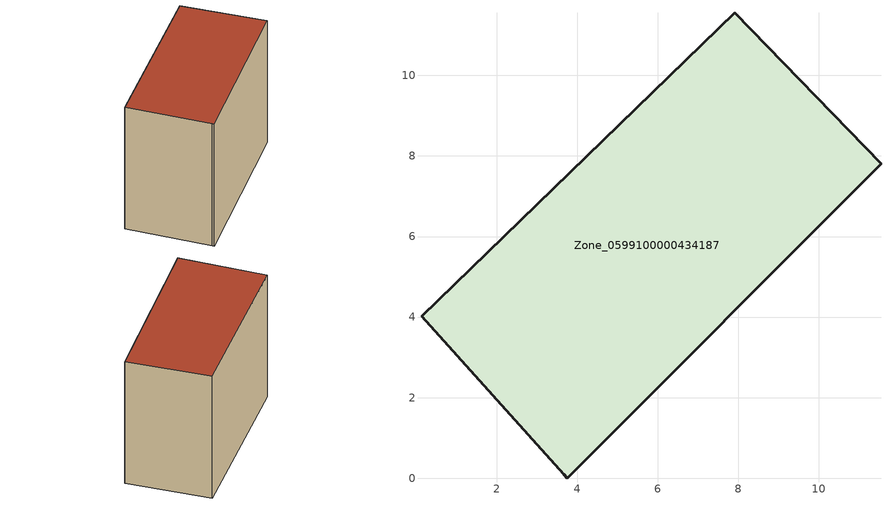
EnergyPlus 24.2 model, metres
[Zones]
Zone_0599100000434187
 floor ground (C_G): 0.13,4.02 7.91,11.55 11.54,7.81 3.75,0 3.66,0.1 z0
 wall outside (C_F): 3.75,0 11.54,7.81 7.91,11.55 0.13,4.02 3.66,0.1 3.75,0 z0:8.39
 roof outside (C_R): 3.66,0.1 3.75,0 11.54,7.81 7.91,11.55 0.13,4.02 z8.39
[BUILDING]
Pand.0599100000434187: North Axis=0; Terrain=City; Loads Convergence Tolerance Value=0.04; Temperature Convergence Tolerance Value=0.4; Solar Distribution=FullExterior; Maximum Number of Warmup Days=25; Minimum Number of Warmup Days=1
[Site:Location]
Rotterdam.The.Hague.AP_ZH_NLD Design_Conditions: Latitude=51.96; Longitude=4.45; Time Zone=1; Elevation=-4.5
[SITE:GROUNDTEMPERATURE:BUILDINGSURFACE]
18, 18, 18, 18, 18, 18, 18, 18, 18, 18, 18, 18
[MATERIAL] Thermal Absorptance=0.9; Solar Absorptance=0.7; Visible Absorptance=0.7
Name | Roughness | Thickness | Conductivity | Density | Specific Heat
G.TI.2006-2014 | MediumSmooth | 0.15 | 0.06 | 540 | 1210
F.TI.2006-2014 | Rough | 0.3 | 0.12 | 1920 | 840
R.TI.2006-2014 | MediumRough | 0.2 | 0.08 | 1500 | 1000
[CONSTRUCTION]
C_G: G.TI.2006-2014
C_F: F.TI.2006-2014
C_R: R.TI.2006-2014
[ZONE]
Zone_0599100000434187: Type=1; Multiplier=1; Ceiling Height=Autocalculate; Volume=Autocalculate; Floor Area=autocalculate; Part of Total Floor Area=Yes
[ZONEINFILTRATION:DESIGNFLOWRATE]
Infil_Zone_0599100000434187: Zone or ZoneList or Space or SpaceList=Zone_0599100000434187; Schedule=AlwaysOn; Design Flow Rate Calculation Method=Flow/Area; Flow Rate per Floor Area=0.0015; Constant Term Coefficient=1; Temperature Term Coefficient=0; Velocity Term Coefficient=0; Velocity Squared Term Coefficient=0
[HVACTEMPLATE:ZONE:IDEALLOADSAIRSYSTEM]
Zone_0599100000434187: Maximum Heating Supply Air Temperature=50; Minimum Cooling Supply Air Temperature=13; Maximum Heating Supply Air Humidity Ratio=0.0156; Minimum Cooling Supply Air Humidity Ratio=0.0077; Heating Limit=NoLimit; Cooling Limit=NoLimit; Dehumidification Control Type=ConstantSensibleHeatRatio; Cooling Sensible Heat Ratio=0.7; Dehumidification Setpoint=60; Humidification Control Type=None; Humidification Setpoint=30; Outdoor Air Method=None; Outdoor Air Flow Rate per Person=0.00944; Outdoor Air Flow Rate per Zone Floor Area=0; Outdoor Air Flow Rate per Zone=0; Demand Controlled Ventilation Type=None; Outdoor Air Economizer Type=NoEconomizer; Heat Recovery Type=None; Sensible Heat Recovery Effectiveness=0.7; Latent Heat Recovery Effectiveness=0.65
[ZONECONTROL:THERMOSTAT]
ThermostatControl_Zone_0599100000434187: Zone or ZoneList=Zone_0599100000434187; Control Type Schedule=DualSetpointControlType; Control 1=Thermostat_Zone_0599100000434187; Temperature Difference Between Cutout And Setpoint=0
[THERMOSTATSETPOINT:DUALSETPOINT]
Thermostat_Zone_0599100000434187: Heating Setpoint Temperature Schedule=HeatingSetpoint_Zone_0599100000434187; Cooling Setpoint Temperature Schedule=CoolingSetpoint_Zone_0599100000434187
[SCHEDULE:COMPACT]
HeatingSetpoint_Zone_0599100000434187: Through: 12/31, For: AllDays, Until: 24:00, 21
CoolingSetpoint_Zone_0599100000434187: Through: 12/31, For: AllDays, Until: 24:00, 24
DualSetpointControlType: Through: 12/31, For: AllDays, Until: 24:00, 4
AlwaysOn: Through: 12/31, For: AllDays, Until: 24:00, 1
